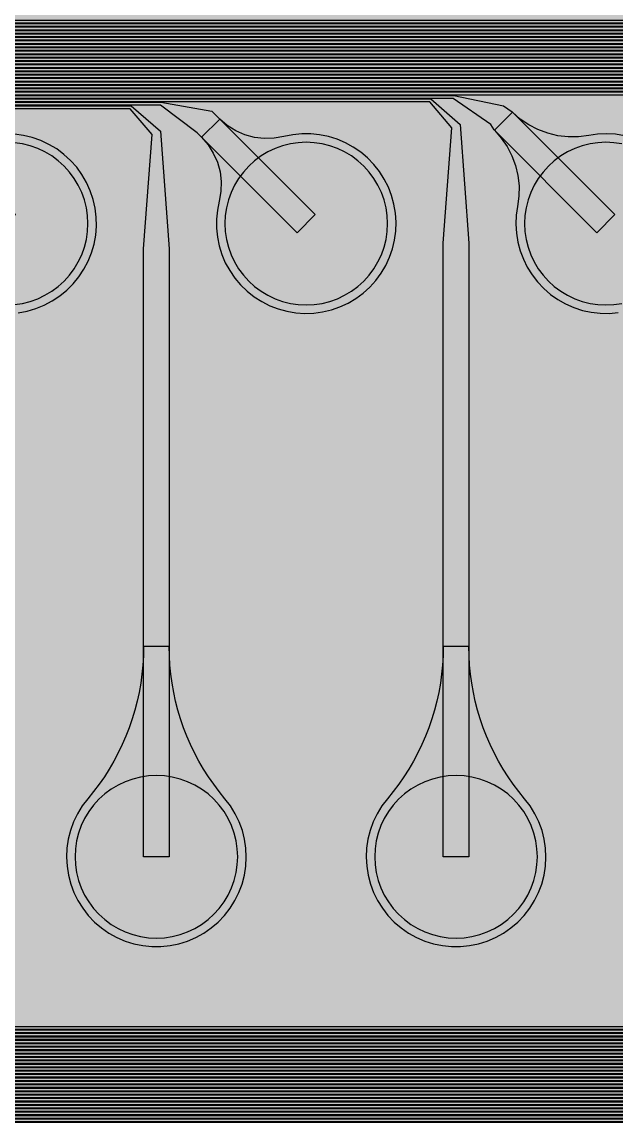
# Model space of a CAD drawing. Header units: metres. Extents: x -7231 to 10969, y -37556 to 1873.
# Drawn here: x -4701 to -4007, y -36084 to -34805 of the extents above; entities that cross this region are included whole.
import ezdxf

# ---------------------------------------------------------------- set-up
doc = ezdxf.new("R2010")
doc.units = ezdxf.units.M
for name, color, linetype in [('Metal1', 4, 'CONTINUOUS'), ('Metal2', 3, 'CONTINUOUS'), ('Polyimide', 7, 'CONTINUOUS'), ('Polyimide_Negative', 5, 'CONTINUOUS')]:
    doc.layers.add(name, color=color, linetype=linetype)

msp = doc.modelspace()

# ---------------------------------------------------------------- hatches: boundary and pattern name
at = {"layer": 'Polyimide'}
msp.add_hatch(color=7, dxfattribs=at).paths.add_polyline_path([(4065.7, -468), (4066.7, -502), (4068.5, -536), (4071.4, -570), (4075.5, -604), (4081, -638), (4088, -672), (4096.5, -706), (4106.6, -740), (4118.3, -774), (4131.6, -808), (4146.5, -842), (4162.9, -876), (4180.7, -910), (4199.8, -944), (4220.2, -978), (4241.7, -1012), (4264.2, -1046), (4287.5, -1080), (4311.5, -1114), (4336, -1148), (4360.9, -1182), (4385.9, -1216), (4410.9, -1250), (4435.7, -1284), (4460.2, -1318), (4484.2, -1352), (4507.5, -1385.9), (4530, -1419.9), (4551.5, -1453.9), (4571.9, -1487.9), (4591.1, -1521.9), (4608.9, -1555.9), (4625.3, -1589.9), (4640.1, -1623.9), (4653.4, -1657.9), (4665.1, -1691.9), (4675.2, -1725.9), (4683.7, -1759.9), (4690.7, -1793.9), (4696.2, -1827.9), (4700.3, -1861.9), (4703.2, -1895.9), (4705.1, -1929.9), (4706.1, -1963.9), (4706.4, -1997.9), (4706.5, -2031.9), (4706.5, -4793), (4710, -4838.4), (4720.2, -4882.7), (4737.1, -4925), (4760.1, -4964.2), (4788.9, -4999.5), (4822.6, -5030), (4860.5, -5055.1), (4901.8, -5074.2), (4901.8, -5074.2), (4970.7, -5105.2), (5034.7, -5145.3), (5092.8, -5193.5), (5143.8, -5249.2), (5186.9, -5311.2), (5221.2, -5378.4), (5246.2, -5449.7), (5261.4, -5523.7), (5266.5, -5599), (5261.4, -5674.3), (5246.2, -5748.3), (5221.2, -5819.6), (5186.9, -5886.8), (5143.8, -5948.8), (5092.8, -6004.5), (5034.7, -6052.7), (4970.7, -6092.8), (4901.8, -6123.8), (4860.5, -6142.9), (4822.6, -6168), (4788.9, -6198.5), (4760.1, -6233.8), (4737.1, -6273), (4720.2, -6315.3), (4710, -6359.6), (4706.5, -6405), (4706.5, -9221.5), (4710, -9266.9), (4720.2, -9311.2), (4737.1, -9353.5), (4760.1, -9392.7), (4788.9, -9428), (4822.6, -9458.5), (4860.5, -9483.6), (4901.8, -9502.7), (4970.7, -9533.7), (5034.7, -9573.8), (5092.8, -9622), (5143.8, -9677.7), (5186.9, -9739.7), (5221.2, -9806.9), (5246.2, -9878.2), (5261.4, -9952.2), (5266.5, -10027.5), (5261.4, -10102.8), (5246.2, -10176.8), (5221.2, -10248.1), (5186.9, -10315.3), (5143.8, -10377.3), (5092.8, -10433), (5034.7, -10481.2), (4970.7, -10521.3), (4901.8, -10552.3), (4860.5, -10571.4), (4822.6, -10596.5), (4788.9, -10627), (4760.1, -10662.3), (4737.1, -10701.5), (4720.2, -10743.8), (4710, -10788.1), (4706.5, -10833.5), (4706.5, -13650), (4710, -13695.4), (4720.2, -13739.7), (4737.1, -13782), (4760.1, -13821.2), (4788.9, -13856.5), (4822.6, -13887), (4860.5, -13912.1), (4901.8, -13931.2), (4970.7, -13962.2), (5034.7, -14002.2), (5092.8, -14050.5), (5143.8, -14106.2), (5186.9, -14168.2), (5221.2, -14235.4), (5246.2, -14306.7), (5261.4, -14380.7), (5266.5, -14456), (5261.4, -14531.3), (5246.2, -14605.3), (5221.2, -14676.5), (5186.9, -14743.8), (5143.8, -14805.8), (5092.8, -14861.5), (5034.7, -14909.7), (4970.7, -14949.8), (4901.8, -14980.8), (4860.5, -14999.9), (4822.6, -15025), (4788.9, -15055.5), (4760.1, -15090.8), (4737.1, -15130), (4720.2, -15172.3), (4710, -15216.6), (4706.5, -15262), (4706.5, -15456), (4720.9, -15750), (4764.1, -16041.3), (4835.7, -16326.8), (4934.9, -16604), (5060.7, -16870.2), (5212.1, -17122.7), (5387.5, -17359.2), (5585.2, -17577.3), (5803.3, -17775), (6039.8, -17950.4), (6292.3, -18101.8), (6558.4, -18227.6), (6835.6, -18326.8), (7121.2, -18398.3), (7412.4, -18441.5), (7706.5, -18456), (9969, -18456), (10047.4, -18459.8), (10125.1, -18471.4), (10201.2, -18490.4), (10275.2, -18516.9), (10346.1, -18550.5), (10413.5, -18590.8), (10476.5, -18637.6), (10534.7, -18690.3), (10587.4, -18748.5), (10634.2, -18811.5), (10674.5, -18878.9), (10708.1, -18949.8), (10734.6, -19023.8), (10753.6, -19099.9), (10765.2, -19177.6), (10769, -19256), (10769, -20895.8), (10730.2, -20951.4), (10694.6, -21009.1), (10662.2, -21068.6), (10633.2, -21129.9), (10607.6, -21192.7), (10585.5, -21256.7), (10566.9, -21322), (10552, -21388.1), (10540.8, -21455), (10533.4, -21522.3), (10529.6, -21590), (10529.6, -21657.8), (10533.4, -21725.5), (10540.8, -21792.9), (10552, -21859.7), (10566.9, -21925.9), (10585.5, -21991.1), (10607.6, -22055.2), (10633.2, -22117.9), (10662.2, -22179.2), (10694.6, -22238.7), (10730.2, -22296.4), (10769, -22352), (10769, -32454.2), (10728.7, -32510.5), (10691.7, -32568.9), (10658, -32629.3), (10627.8, -32691.6), (10601.2, -32755.4), (10578.2, -32820.7), (10558.9, -32887.1), (10543.4, -32954.5), (10531.8, -33022.7), (10524, -33091.4), (10520.1, -33160.5), (10520.1, -33229.7), (10524, -33298.8), (10531.8, -33367.5), (10543.4, -33435.7), (10558.9, -33503.1), (10578.2, -33569.5), (10601.2, -33634.8), (10627.8, -33698.6), (10658, -33760.8), (10691.7, -33821.3), (10728.7, -33879.7), (10769, -33936), (10769, -36556), (10765.2, -36634.4), (10753.6, -36712.1), (10734.6, -36788.2), (10708.1, -36862.1), (10674.5, -36933.1), (10634.2, -37000.5), (10587.4, -37063.5), (10534.7, -37121.7), (10476.5, -37174.4), (10413.5, -37221.2), (10346.1, -37261.5), (10275.2, -37295.1), (10201.2, -37321.6), (10125.1, -37340.6), (10047.4, -37352.1), (9969, -37356), (-6231, -37356), (-6309.4, -37352.1), (-6387.1, -37340.6), (-6463.2, -37321.6), (-6537.2, -37295.1), (-6608.1, -37261.5), (-6675.5, -37221.2), (-6738.5, -37174.4), (-6796.7, -37121.7), (-6849.4, -37063.5), (-6896.2, -37000.5), (-6936.5, -36933.1), (-6970.1, -36862.1), (-6996.6, -36788.2), (-7015.6, -36712.1), (-7027.2, -36634.4), (-7031, -36556), (-7031, -33936), (-6990.7, -33879.8), (-6953.7, -33821.3), (-6920, -33760.9), (-6889.8, -33698.6), (-6863.2, -33634.8), (-6840.2, -33569.5), (-6820.9, -33503.1), (-6805.4, -33435.7), (-6793.7, -33367.5), (-6785.9, -33298.8), (-6782, -33229.7), (-6782, -33160.5), (-6785.9, -33091.4), (-6793.7, -33022.7), (-6805.4, -32954.5), (-6820.9, -32887.1), (-6840.2, -32820.6), (-6863.2, -32755.4), (-6889.8, -32691.5), (-6920, -32629.3), (-6953.7, -32568.9), (-6990.7, -32510.4), (-7031, -32454.2), (-7031, -22364.8), (-6990.7, -22308.6), (-6953.7, -22250.1), (-6920, -22189.7), (-6889.8, -22127.5), (-6863.2, -22063.6), (-6840.2, -21998.4), (-6820.9, -21931.9), (-6805.4, -21864.5), (-6793.7, -21796.3), (-6785.9, -21727.6), (-6782, -21658.5), (-6782, -21589.3), (-6785.9, -21520.3), (-6793.7, -21451.5), (-6805.4, -21383.3), (-6820.9, -21315.9), (-6840.2, -21249.5), (-6863.2, -21184.2), (-6889.8, -21120.4), (-6920, -21058.1), (-6953.7, -20997.7), (-6990.7, -20939.3), (-7031, -20883), (-7031, -19256), (-7027.2, -19177.6), (-7015.6, -19099.9), (-6996.6, -19023.8), (-6970.1, -18949.8), (-6936.5, -18878.9), (-6896.2, -18811.5), (-6849.4, -18748.5), (-6796.7, -18690.3), (-6738.5, -18637.6), (-6675.5, -18590.8), (-6608.1, -18550.5), (-6537.2, -18516.9), (-6463.2, -18490.4), (-6387.1, -18471.4), (-6309.4, -18459.8), (-6231, -18456), (-3968.5, -18456), (-3674.4, -18441.5), (-3383.2, -18398.3), (-3097.6, -18326.8), (-2820.4, -18227.6), (-2554.3, -18101.8), (-2301.8, -17950.4), (-2065.3, -17775), (-1847.2, -17577.3), (-1649.5, -17359.2), (-1474.1, -17122.7), (-1322.7, -16870.2), (-1196.9, -16604), (-1097.7, -16326.8), (-1026.1, -16041.3), (-982.9, -15750), (-968.5, -15456), (-968.5, -15262), (-972, -15216.6), (-982.2, -15172.3), (-999.1, -15130), (-1022.1, -15090.8), (-1050.9, -15055.5), (-1084.6, -15025), (-1122.5, -14999.9), (-1163.8, -14980.8), (-1232.7, -14949.8), (-1296.7, -14909.7), (-1354.8, -14861.5), (-1405.8, -14805.8), (-1448.9, -14743.8), (-1483.2, -14676.5), (-1508.2, -14605.3), (-1523.4, -14531.3), (-1528.5, -14456), (-1523.4, -14380.7), (-1508.2, -14306.7), (-1483.2, -14235.4), (-1448.9, -14168.2), (-1405.8, -14106.2), (-1354.8, -14050.5), (-1296.7, -14002.2), (-1232.7, -13962.2), (-1163.8, -13931.2), (-1122.5, -13912.1), (-1084.6, -13887), (-1050.9, -13856.5), (-1022.1, -13821.2), (-999.1, -13782), (-982.2, -13739.7), (-972, -13695.4), (-968.5, -13650), (-968.5, -12309.6), (-972, -12264.3), (-982.2, -12219.9), (-999.1, -12177.7), (-1022.1, -12138.5), (-1050.9, -12103.2), (-1084.6, -12072.6), (-1122.5, -12047.5), (-1163.8, -12028.5), (-1232.7, -11997.4), (-1296.7, -11957.4), (-1354.8, -11909.1), (-1405.8, -11853.5), (-1448.9, -11791.5), (-1483.2, -11724.2), (-1508.2, -11653), (-1523.4, -11579), (-1528.5, -11503.7), (-1523.4, -11428.3), (-1508.2, -11354.4), (-1483.2, -11283.1), (-1448.9, -11215.9), (-1405.8, -11153.8), (-1354.8, -11098.2), (-1296.7, -11049.9), (-1232.7, -11009.9), (-1163.8, -10978.8), (-1122.5, -10959.8), (-1084.6, -10934.7), (-1050.9, -10904.1), (-1022.1, -10868.9), (-999.1, -10829.6), (-982.2, -10787.4), (-972, -10743), (-968.5, -10697.7), (-968.5, -9357.3), (-972, -9311.9), (-982.2, -9267.6), (-999.1, -9225.4), (-1022.1, -9186.1), (-1050.9, -9150.8), (-1084.6, -9120.3), (-1122.5, -9095.2), (-1163.8, -9076.2), (-1163.8, -9076.2), (-1232.7, -9045.1), (-1296.7, -9005.1), (-1354.8, -8956.8), (-1405.8, -8901.1), (-1448.9, -8839.1), (-1483.2, -8771.9), (-1508.2, -8700.6), (-1523.4, -8626.7), (-1528.5, -8551.3), (-1523.4, -8476), (-1508.2, -8402), (-1483.2, -8330.8), (-1448.9, -8263.5), (-1405.8, -8201.5), (-1354.8, -8145.9), (-1296.7, -8097.6), (-1232.7, -8057.6), (-1163.8, -8026.5), (-1163.8, -8026.5), (-1122.5, -8007.4), (-1084.6, -7982.4), (-1050.9, -7951.8), (-1022.1, -7916.5), (-999.1, -7877.3), (-982.2, -7835), (-972, -7790.7), (-968.5, -7745.4), (-968.5, -6405), (-972, -6359.6), (-982.2, -6315.3), (-999.1, -6273), (-1022.1, -6233.8), (-1050.9, -6198.5), (-1084.6, -6168), (-1122.5, -6142.9), (-1163.8, -6123.8), (-1163.8, -6123.8), (-1232.7, -6092.8), (-1296.7, -6052.7), (-1354.8, -6004.5), (-1405.8, -5948.8), (-1448.9, -5886.8), (-1483.2, -5819.6), (-1508.2, -5748.3), (-1523.4, -5674.3), (-1528.5, -5599), (-1523.4, -5523.7), (-1508.2, -5449.7), (-1483.2, -5378.4), (-1448.9, -5311.2), (-1405.8, -5249.2), (-1354.8, -5193.5), (-1296.7, -5145.3), (-1232.7, -5105.2), (-1163.8, -5074.2), (-1163.8, -5074.2), (-1122.5, -5055.1), (-1084.6, -5030), (-1050.9, -4999.5), (-1022.1, -4964.2), (-999.1, -4925), (-982.2, -4882.7), (-972, -4838.4), (-968.5, -4793), (-968.5, -2031.9), (-968.4, -1997.9), (-968.1, -1963.9), (-967.1, -1929.9), (-965.2, -1895.9), (-962.2, -1861.9), (-958, -1827.9), (-952.4, -1793.9), (-945.3, -1759.9), (-936.6, -1725.9), (-926.4, -1691.9), (-914.4, -1657.9), (-900.9, -1623.9), (-885.7, -1589.9), (-869.1, -1555.9), (-850.9, -1521.9), (-831.4, -1487.9), (-810.6, -1453.9), (-788.7, -1419.9), (-765.8, -1385.9), (-742.1, -1352), (-717.6, -1318), (-692.7, -1284), (-667.4, -1250), (-641.9, -1216), (-616.4, -1182), (-591.1, -1148), (-566.1, -1114), (-541.7, -1080), (-517.9, -1046), (-495, -1012), (-473.1, -978), (-452.4, -944), (-432.8, -910), (-414.7, -876), (-398, -842), (-382.9, -808), (-369.3, -774), (-357.4, -740), (-347.1, -706), (-338.4, -672), (-331.3, -638), (-325.7, -604), (-321.5, -570), (-318.6, -536), (-316.7, -502), (-315.7, -468), (-315.3, -434), (-315.2, -400), (-315.2, 401), (-315.2, 451), (-315.2, 1644), (-270.2, 1644), (-270, 1637.1), (-269.4, 1630.3), (-268.2, 1623.5), (-266.7, 1616.8), (-264.7, 1610.2), (-262.3, 1603.8), (-259.4, 1597.6), (-256.2, 1591.5), (-252.6, 1585.7), (-248.6, 1580.1), (-244.2, 1574.8), (-239.5, 1569.8), (-234.5, 1565.1), (-229.2, 1560.7), (-223.6, 1556.7), (-217.8, 1553.1), (-211.7, 1549.8), (-205.4, 1547), (-199, 1544.6), (-192.4, 1542.6), (-185.7, 1541), (-179, 1539.9), (-172.1, 1539.2), (-165.2, 1539), (-158.4, 1539.2), (-151.5, 1539.9), (-144.8, 1541), (-138.1, 1542.6), (-131.5, 1544.6), (-125.1, 1547), (-118.8, 1549.8), (-112.8, 1553.1), (-106.9, 1556.7), (-101.3, 1560.7), (-96, 1565.1), (-91, 1569.8), (-86.3, 1574.8), (-81.9, 1580.1), (-77.9, 1585.7), (-74.3, 1591.5), (-71.1, 1597.6), (-68.2, 1603.8), (-65.8, 1610.2), (-63.8, 1616.8), (-62.3, 1623.5), (-61.1, 1630.3), (-60.5, 1637.1), (-60.2, 1644), (1853, 1644), (1853, 1573), (3815.2, 1573), (3815.5, 1579.5), (3816.1, 1586.1), (3817.2, 1592.5), (3818.7, 1598.9), (3820.6, 1605.1), (3822.9, 1611.3), (3825.6, 1617.2), (3828.6, 1623), (3832.1, 1628.6), (3835.9, 1633.9), (3840.1, 1638.9), (3844.5, 1643.7), (3849.3, 1648.2), (3854.4, 1652.3), (3859.7, 1656.1), (3865.2, 1659.6), (3871, 1662.7), (3877, 1665.4), (3883.1, 1667.7), (3889.4, 1669.6), (3895.7, 1671.1), (3902.2, 1672.1), (3908.7, 1672.8), (3915.2, 1673), (3921.8, 1672.8), (3928.3, 1672.1), (3934.8, 1671.1), (3941.1, 1669.6), (3947.4, 1667.7), (3953.5, 1665.4), (3959.5, 1662.7), (3965.2, 1659.6), (3970.8, 1656.1), (3976.1, 1652.3), (3981.2, 1648.2), (3986, 1643.7), (3990.4, 1638.9), (3994.6, 1633.9), (3998.4, 1628.6), (4001.9, 1623), (4004.9, 1617.2), (4007.6, 1611.3), (4009.9, 1605.1), (4011.8, 1598.9), (4013.3, 1592.5), (4014.4, 1586.1), (4015, 1579.5), (4015.2, 1573), (4065.2, 1573), (4065.2, 451), (4065.2, 401), (4065.2, -400), (4065.3, -434), (4065.7, -468)])

# ---------------------------------------------------------------- linework, layer by layer
at = {"layer": 'Metal1'}
for points in [[(1728.7, -19211.9), (1728.7, -36063.7), (1697.7, -36094.7), (-5826.2, -36094.7), (-5857.2, -36063.7), (-5857.2, -34838.3), (-5826.2, -34807.2), (-372.8, -34807.2), (-338.9, -34837.1), (-328.5, -34993.5), (-328.5, -35781), (-358.5, -35781), (-358.5, -34993.5), (-348.1, -34840.9), (-374.2, -34810.8), (-5824.8, -34810.8), (-5853.7, -34839.7), (-5853.7, -36062.3), (-5824.8, -36091.2), (1696.3, -36091.2), (1725.2, -36062.3), (1725.2, -19211.9)], [(1720.7, -19211.9), (1720.7, -36055.7), (1689.7, -36086.7), (-5818.2, -36086.7), (-5849.2, -36055.7), (-5849.2, -34846.3), (-5818.2, -34815.2), (-722.8, -34815.2), (-688.9, -34845.1), (-678.5, -34999.9), (-678.5, -35781), (-708.5, -35781), (-708.5, -34999.9), (-698.1, -34848.9), (-724.2, -34818.8), (-5816.8, -34818.8), (-5845.7, -34847.7), (-5845.7, -36054.3), (-5816.8, -36083.2), (1688.3, -36083.2), (1717.2, -36054.3), (1717.2, -19211.9)], [(1712.7, -19211.9), (1712.7, -36047.7), (1681.7, -36078.7), (-5810.2, -36078.7), (-5841.2, -36047.7), (-5841.2, -34854.3), (-5810.2, -34823.2), (-1072.8, -34823.2), (-1038.8, -34853.1), (-1028.5, -35006.3), (-1028.5, -35781), (-1058.5, -35781), (-1058.5, -35006.3), (-1048.2, -34856.9), (-1074.2, -34826.8), (-5808.8, -34826.8), (-5837.7, -34855.7), (-5837.7, -36046.3), (-5808.8, -36075.2), (1680.3, -36075.2), (1709.2, -36046.3), (1709.2, -19211.9)], [(1704.7, -19211.9), (1704.7, -36039.7), (1673.7, -36070.7), (-5802.2, -36070.7), (-5833.2, -36039.7), (-5833.2, -34862.3), (-5802.2, -34831.2), (-1422.8, -34831.2), (-1388.8, -34861.1), (-1378.5, -35012.7), (-1378.5, -35781), (-1408.5, -35781), (-1408.5, -35012.7), (-1398.2, -34864.9), (-1424.2, -34834.8), (-5800.8, -34834.8), (-5829.7, -34863.7), (-5829.7, -36038.3), (-5800.8, -36067.2), (1672.3, -36067.2), (1701.2, -36038.3), (1701.2, -19211.9)], [(1696.7, -19211.9), (1696.7, -36031.7), (1665.7, -36062.7), (-5794.2, -36062.7), (-5825.2, -36031.7), (-5825.2, -34870.3), (-5794.2, -34839.2), (-1772.8, -34839.2), (-1738.8, -34869.1), (-1728.5, -35019.1), (-1728.5, -35781), (-1758.5, -35781), (-1758.5, -35019.1), (-1748.2, -34872.9), (-1774.2, -34842.8), (-5792.8, -34842.8), (-5821.7, -34871.7), (-5821.7, -36030.3), (-5792.8, -36059.2), (1664.3, -36059.2), (1693.2, -36030.3), (1693.2, -19211.9)], [(1688.7, -19211.9), (1688.7, -36023.7), (1657.7, -36054.7), (-5786.2, -36054.7), (-5817.2, -36023.7), (-5817.2, -34878.3), (-5786.2, -34847.2), (-2122.8, -34847.2), (-2088.8, -34877), (-2078.5, -35025.5), (-2078.5, -35781), (-2108.5, -35781), (-2108.5, -35025.5), (-2098.2, -34881), (-2124.2, -34850.8), (-5784.8, -34850.8), (-5813.7, -34879.7), (-5813.7, -36022.3), (-5784.8, -36051.2), (1656.3, -36051.2), (1685.2, -36022.3), (1685.2, -19211.9)], [(1680.7, -19211.9), (1680.7, -36015.7), (1649.7, -36046.7), (-5778.2, -36046.7), (-5809.2, -36015.7), (-5809.2, -34886.3), (-5778.2, -34855.2), (-2472.8, -34855.2), (-2438.7, -34885), (-2428.5, -35031.9), (-2428.5, -35781), (-2458.5, -35781), (-2458.5, -35031.9), (-2448.3, -34889), (-2474.2, -34858.8), (-5776.8, -34858.8), (-5805.7, -34887.7), (-5805.7, -36014.3), (-5776.8, -36043.2), (1648.3, -36043.2), (1677.2, -36014.3), (1677.2, -19211.9)], [(1672.7, -19211.9), (1672.7, -36007.7), (1641.7, -36038.7), (-5770.2, -36038.7), (-5801.2, -36007.7), (-5801.2, -34894.3), (-5770.2, -34863.2), (-2822.8, -34863.2), (-2788.7, -34893), (-2778.5, -35038.3), (-2778.5, -35781), (-2808.5, -35781), (-2808.5, -35038.3), (-2798.3, -34897), (-2824.2, -34866.8), (-5768.8, -34866.8), (-5797.7, -34895.7), (-5797.7, -36006.3), (-5768.8, -36035.2), (1640.3, -36035.2), (1669.2, -36006.3), (1669.2, -19211.9)], [(1664.7, -19211.9), (1664.7, -35999.7), (1633.7, -36030.7), (-5762.2, -36030.7), (-5793.2, -35999.7), (-5793.2, -34902.3), (-5762.2, -34871.2), (-3172.8, -34871.2), (-3138.7, -34901), (-3128.5, -35044.7), (-3128.5, -35781), (-3158.5, -35781), (-3158.5, -35044.7), (-3148.3, -34905), (-3174.2, -34874.8), (-5760.8, -34874.8), (-5789.7, -34903.7), (-5789.7, -35998.3), (-5760.8, -36027.2), (1632.3, -36027.2), (1661.2, -35998.3), (1661.2, -19211.9)], [(1656.7, -19211.9), (1656.7, -35991.7), (1625.7, -36022.7), (-5754.2, -36022.7), (-5785.2, -35991.7), (-5785.2, -34910.3), (-5754.2, -34879.2), (-3522.8, -34879.2), (-3488.7, -34909), (-3478.5, -35051.1), (-3478.5, -35781), (-3508.5, -35781), (-3508.5, -35051.1), (-3498.3, -34913), (-3524.2, -34882.8), (-5752.8, -34882.8), (-5781.7, -34911.7), (-5781.7, -35990.3), (-5752.8, -36019.2), (1624.3, -36019.2), (1653.2, -35990.3), (1653.2, -19211.9)], [(1648.7, -19211.9), (1648.7, -35983.7), (1617.7, -36014.7), (-5746.2, -36014.7), (-5777.2, -35983.7), (-5777.2, -34918.3), (-5746.2, -34887.2), (-3872.8, -34887.2), (-3838.6, -34917), (-3828.5, -35057.5), (-3828.5, -35781), (-3858.5, -35781), (-3858.5, -35057.5), (-3848.4, -34921), (-3874.2, -34890.8), (-5744.8, -34890.8), (-5773.7, -34919.7), (-5773.7, -35982.3), (-5744.8, -36011.2), (1616.3, -36011.2), (1645.2, -35982.3), (1645.2, -19211.9)], [(1640.7, -19211.9), (1640.7, -35975.7), (1609.7, -36006.7), (-5738.2, -36006.7), (-5769.2, -35975.7), (-5769.2, -34926.3), (-5738.2, -34895.2), (-4222.8, -34895.2), (-4188.6, -34925), (-4178.5, -35063.9), (-4178.5, -35781), (-4208.5, -35781), (-4208.5, -35063.9), (-4198.4, -34929), (-4224.2, -34898.8), (-5736.8, -34898.8), (-5765.7, -34927.7), (-5765.7, -35974.3), (-5736.8, -36003.2), (1608.3, -36003.2), (1637.2, -35974.3), (1637.2, -19211.9)], [(1632.7, -19211.9), (1632.7, -35967.7), (1601.7, -35998.7), (-5730.2, -35998.7), (-5761.2, -35967.7), (-5761.2, -34934.3), (-5730.2, -34903.2), (-4572.8, -34903.2), (-4538.6, -34933), (-4528.5, -35070.3), (-4528.5, -35781), (-4558.5, -35781), (-4558.5, -35070.3), (-4548.4, -34937), (-4574.2, -34906.8), (-5728.8, -34906.8), (-5757.7, -34935.7), (-5757.7, -35966.3), (-5728.8, -35995.2), (1600.3, -35995.2), (1629.2, -35966.3), (1629.2, -19211.9)], [(1624.7, -19211.9), (1624.7, -35959.7), (1593.7, -35990.7), (-5722.2, -35990.7), (-5753.2, -35959.7), (-5753.2, -34942.3), (-5722.2, -34911.2), (-4922.8, -34911.2), (-4888.6, -34941), (-4878.5, -35076.7), (-4878.5, -35781), (-4908.5, -35781), (-4908.5, -35076.7), (-4898.4, -34945), (-4924.2, -34914.8), (-5720.8, -34914.8), (-5749.7, -34943.7), (-5749.7, -35958.3), (-5720.8, -35987.2), (1592.3, -35987.2), (1621.2, -35958.3), (1621.2, -19211.9)], [(1616.7, -19211.9), (1616.7, -35951.7), (1585.7, -35982.7), (-5714.2, -35982.7), (-5745.2, -35951.7), (-5745.2, -34950.3), (-5714.2, -34919.2), (-5272.8, -34919.2), (-5238.5, -34948.9), (-5228.5, -35083.1), (-5228.5, -35781), (-5258.5, -35781), (-5258.5, -35083.1), (-5248.5, -34953.1), (-5274.2, -34922.8), (-5712.8, -34922.8), (-5741.7, -34951.7), (-5741.7, -35950.3), (-5712.8, -35979.2), (1584.3, -35979.2), (1613.2, -35950.3), (1613.2, -19211.9)]]:
    msp.add_lwpolyline(points, dxfattribs=at)
for points in [[(-4558.5, -35535.4), (-4558.7, -35546.2), (-4559.3, -35556.9), (-4560.4, -35567.6), (-4561.8, -35578.2), (-4563.7, -35588.8), (-4566, -35599.3), (-4568.7, -35609.6), (-4571.8, -35619.9), (-4575.3, -35630.1), (-4579.2, -35640.1), (-4583.5, -35649.9), (-4588.1, -35659.6), (-4593.2, -35669.1), (-4598.6, -35678.4), (-4604.3, -35687.4), (-4610.4, -35696.2), (-4616.9, -35704.8), (-4623.6, -35713.1), (-4630.1, -35721.6), (-4635.6, -35730.6), (-4640.2, -35740.2), (-4643.9, -35750.1), (-4646.5, -35760.4), (-4648, -35770.9), (-4648.5, -35781.5), (-4647.9, -35792.1), (-4646.3, -35802.6), (-4643.6, -35812.8), (-4639.8, -35822.7), (-4635.1, -35832.2), (-4629.5, -35841.2), (-4623, -35849.6), (-4615.7, -35857.3), (-4607.6, -35864.2), (-4598.9, -35870.2), (-4589.6, -35875.3), (-4579.9, -35879.5), (-4569.7, -35882.7), (-4559.4, -35884.8), (-4548.8, -35885.9), (-4538.2, -35885.9), (-4527.6, -35884.8), (-4517.3, -35882.7), (-4507.1, -35879.5), (-4497.4, -35875.3), (-4488.1, -35870.2), (-4479.4, -35864.2), (-4471.3, -35857.3), (-4464, -35849.6), (-4457.5, -35841.2), (-4451.9, -35832.2), (-4447.2, -35822.7), (-4443.4, -35812.8), (-4440.7, -35802.6), (-4439.1, -35792.1), (-4438.5, -35781.5), (-4439, -35770.9), (-4440.5, -35760.4), (-4443.1, -35750.1), (-4446.8, -35740.2), (-4451.4, -35730.6), (-4456.9, -35721.6), (-4463.4, -35713.1), (-4470.1, -35704.8), (-4476.6, -35696.2), (-4482.7, -35687.4), (-4488.4, -35678.4), (-4493.8, -35669.1), (-4498.9, -35659.6), (-4503.5, -35649.9), (-4507.8, -35640.1), (-4511.7, -35630.1), (-4515.2, -35619.9), (-4518.3, -35609.6), (-4521, -35599.3), (-4523.3, -35588.8), (-4525.2, -35578.2), (-4526.6, -35567.6), (-4527.7, -35556.9), (-4528.3, -35546.2), (-4528.5, -35535.4), (-4558.5, -35535.4)], [(-4208.5, -35535.4), (-4208.7, -35546.2), (-4209.3, -35556.9), (-4210.4, -35567.6), (-4211.8, -35578.2), (-4213.7, -35588.8), (-4216, -35599.3), (-4218.7, -35609.6), (-4221.8, -35619.9), (-4225.3, -35630.1), (-4229.2, -35640.1), (-4233.5, -35649.9), (-4238.1, -35659.6), (-4243.2, -35669.1), (-4248.6, -35678.4), (-4254.3, -35687.4), (-4260.4, -35696.2), (-4266.9, -35704.8), (-4273.6, -35713.1), (-4280.1, -35721.6), (-4285.6, -35730.6), (-4290.2, -35740.2), (-4293.9, -35750.1), (-4296.5, -35760.4), (-4298, -35770.9), (-4298.5, -35781.5), (-4297.9, -35792.1), (-4296.3, -35802.6), (-4293.6, -35812.8), (-4289.8, -35822.7), (-4285.1, -35832.2), (-4279.5, -35841.2), (-4273, -35849.6), (-4265.7, -35857.3), (-4257.6, -35864.2), (-4248.9, -35870.2), (-4239.6, -35875.3), (-4229.9, -35879.5), (-4219.7, -35882.7), (-4209.4, -35884.8), (-4198.8, -35885.9), (-4188.2, -35885.9), (-4177.6, -35884.8), (-4167.3, -35882.7), (-4157.1, -35879.5), (-4147.4, -35875.3), (-4138.1, -35870.2), (-4129.4, -35864.2), (-4121.3, -35857.3), (-4114, -35849.6), (-4107.5, -35841.2), (-4101.9, -35832.2), (-4097.2, -35822.7), (-4093.4, -35812.8), (-4090.7, -35802.6), (-4089.1, -35792.1), (-4088.5, -35781.5), (-4089, -35770.9), (-4090.5, -35760.4), (-4093.1, -35750.1), (-4096.8, -35740.2), (-4101.4, -35730.6), (-4106.9, -35721.6), (-4113.4, -35713.1), (-4120.1, -35704.8), (-4126.6, -35696.2), (-4132.7, -35687.4), (-4138.4, -35678.4), (-4143.8, -35669.1), (-4148.9, -35659.6), (-4153.5, -35649.9), (-4157.8, -35640.1), (-4161.7, -35630.1), (-4165.2, -35619.9), (-4168.3, -35609.6), (-4171, -35599.3), (-4173.3, -35588.8), (-4175.2, -35578.2), (-4176.6, -35567.6), (-4177.7, -35556.9), (-4178.3, -35546.2), (-4178.5, -35535.4), (-4208.5, -35535.4)]]:
    msp.add_lwpolyline(points, close=True, dxfattribs=at)
at = {"layer": 'Metal2'}
for points in [[(1732.7, -19211.9), (1732.7, -36067.7), (1701.7, -36098.7), (-5830.2, -36098.7), (-5861.2, -36067.7), (-5861.2, -34834.3), (-5830.2, -34803.2), (-339.3, -34803.2), (-289.1, -34825.4), (-242.8, -34887.7), (-155.6, -35033.3), (-181.4, -35048.7), (-268.5, -34903.1), (-299.5, -34836.1), (-340.2, -34806.8), (-5828.8, -34806.8), (-5857.7, -34835.7), (-5857.7, -36066.3), (-5828.8, -36095.2), (1700.3, -36095.2), (1729.2, -36066.3), (1729.2, -19211.9)], [(1724.7, -19211.9), (1724.7, -36059.7), (1693.7, -36090.7), (-5822.2, -36090.7), (-5853.2, -36059.7), (-5853.2, -34842.3), (-5822.2, -34811.2), (-689.3, -34811.2), (-638.6, -34832.9), (-595.1, -34888.8), (-505.7, -35033.1), (-531.3, -35048.9), (-620.6, -34904.6), (-649.3, -34844.1), (-690.2, -34814.8), (-5820.8, -34814.8), (-5849.7, -34843.7), (-5849.7, -36058.3), (-5820.8, -36087.2), (1692.3, -36087.2), (1721.2, -36058.3), (1721.2, -19211.9)], [(1716.7, -19211.9), (1716.7, -36051.7), (1685.7, -36082.7), (-5814.2, -36082.7), (-5845.2, -36051.7), (-5845.2, -34850.3), (-5814.2, -34819.2), (-1039.3, -34819.2), (-988, -34840.3), (-947.5, -34890.1), (-855.9, -35032.9), (-881.1, -35049.1), (-972.8, -34906.3), (-999, -34852.2), (-1040.2, -34822.8), (-5812.8, -34822.8), (-5841.7, -34851.7), (-5841.7, -36050.3), (-5812.8, -36079.2), (1684.3, -36079.2), (1713.2, -36050.3), (1713.2, -19211.9)], [(1708.7, -19211.9), (1708.7, -36043.7), (1677.7, -36074.7), (-5806.2, -36074.7), (-5837.2, -36043.7), (-5837.2, -34858.3), (-5806.2, -34827.2), (-1389.3, -34827.2), (-1337.4, -34847.7), (-1300.1, -34891.4), (-1206, -35032.7), (-1231, -35049.3), (-1325.1, -34908.1), (-1348.8, -34860.3), (-1390.2, -34830.8), (-5804.8, -34830.8), (-5833.7, -34859.7), (-5833.7, -36042.3), (-5804.8, -36071.2), (1676.3, -36071.2), (1705.2, -36042.3), (1705.2, -19211.9)], [(1700.7, -19211.9), (1700.7, -36035.7), (1669.7, -36066.7), (-5798.2, -36066.7), (-5829.2, -36035.7), (-5829.2, -34866.3), (-5798.2, -34835.2), (-1739.3, -34835.2), (-1686.7, -34855), (-1652.8, -34892.9), (-1556.2, -35032.5), (-1580.8, -35049.5), (-1677.4, -34910), (-1698.6, -34868.4), (-1740.1, -34838.7), (-5796.8, -34838.7), (-5825.7, -34867.7), (-5825.7, -36034.3), (-5796.8, -36063.2), (1668.3, -36063.2), (1697.2, -36034.3), (1697.2, -19211.9)], [(1692.7, -19211.9), (1692.7, -36027.7), (1661.7, -36058.7), (-5790.2, -36058.7), (-5821.2, -36027.7), (-5821.2, -34874.3), (-5790.2, -34843.2), (-2089.3, -34843.2), (-2036, -34862.2), (-2005.5, -34894.5), (-1906.3, -35032.2), (-1930.7, -35049.8), (-2029.9, -34912.1), (-2048.3, -34876.5), (-2090.1, -34846.8), (-5788.8, -34846.8), (-5817.7, -34875.7), (-5817.7, -36026.3), (-5788.8, -36055.2), (1660.3, -36055.2), (1689.2, -36026.3), (1689.2, -19211.9)], [(1684.7, -19211.9), (1684.7, -36019.7), (1653.7, -36050.7), (-5782.2, -36050.7), (-5813.2, -36019.7), (-5813.2, -34882.3), (-5782.2, -34851.2), (-2439.3, -34851.2), (-2385.3, -34869.3), (-2358.4, -34896.3), (-2256.5, -35032), (-2280.5, -35050), (-2382.4, -34914.3), (-2398.1, -34884.7), (-2440.1, -34854.8), (-5780.8, -34854.8), (-5809.7, -34883.7), (-5809.7, -36018.3), (-5780.8, -36047.2), (1652.3, -36047.2), (1681.2, -36018.3), (1681.2, -19211.9)], [(1676.7, -19211.9), (1676.7, -36011.7), (1645.7, -36042.7), (-5774.2, -36042.7), (-5805.2, -36011.7), (-5805.2, -34890.3), (-5774.2, -34859.2), (-2789.3, -34859.2), (-2734.5, -34876.3), (-2711.4, -34898.2), (-2606.7, -35031.7), (-2630.3, -35050.3), (-2735.1, -34916.7), (-2747.9, -34892.9), (-2790.1, -34862.8), (-5772.8, -34862.8), (-5801.7, -34891.7), (-5801.7, -36010.3), (-5772.8, -36039.2), (1644.3, -36039.2), (1673.2, -36010.3), (1673.2, -19211.9)], [(1668.7, -19211.9), (1668.7, -36003.7), (1637.7, -36034.7), (-5766.2, -36034.7), (-5797.2, -36003.7), (-5797.2, -34898.3), (-5766.2, -34867.2), (-3170.2, -34867.2), (-3114.1, -34882.4), (-3077.9, -34910.4), (-2957.9, -35030.4), (-2979.1, -35051.6), (-3099.1, -34931.6), (-3124.5, -34898), (-3170.8, -34870.8), (-5764.8, -34870.8), (-5793.7, -34899.7), (-5793.7, -36002.3), (-5764.8, -36031.2), (1636.3, -36031.2), (1665.2, -36002.3), (1665.2, -19211.9)], [(1660.7, -19211.9), (1660.7, -35995.7), (1629.7, -36026.7), (-5758.2, -36026.7), (-5789.2, -35995.7), (-5789.2, -34906.3), (-5758.2, -34875.2), (-3512.2, -34875.2), (-3455.5, -34889.6), (-3427.9, -34910.4), (-3307.9, -35030.4), (-3329.1, -35051.6), (-3449.1, -34931.6), (-3467, -34906.8), (-3512.8, -34878.8), (-5756.8, -34878.8), (-5785.7, -34907.7), (-5785.7, -35994.3), (-5756.8, -36023.2), (1628.3, -36023.2), (1657.2, -35994.3), (1657.2, -19211.9)], [(1652.7, -19211.9), (1652.7, -35987.7), (1621.7, -36018.7), (-5750.2, -36018.7), (-5781.2, -35987.7), (-5781.2, -34914.3), (-5750.2, -34883.2), (-3854.2, -34883.2), (-3796.8, -34896.6), (-3777.9, -34910.4), (-3657.9, -35030.4), (-3679.1, -35051.6), (-3799.1, -34931.6), (-3809.7, -34915.9), (-3854.8, -34886.8), (-5748.8, -34886.8), (-5777.7, -34915.7), (-5777.7, -35986.3), (-5748.8, -36015.2), (1620.3, -36015.2), (1649.2, -35986.3), (1649.2, -19211.9)], [(1644.7, -19211.9), (1644.7, -35979.7), (1613.7, -36010.7), (-5742.2, -36010.7), (-5773.2, -35979.7), (-5773.2, -34922.3), (-5742.2, -34891.2), (-4196.2, -34891.2), (-4137.9, -34903.2), (-4127.9, -34910.4), (-4007.9, -35030.4), (-4029.1, -35051.6), (-4149.1, -34931.6), (-4152.7, -34925.3), (-4196.8, -34894.8), (-5740.8, -34894.8), (-5769.7, -34923.7), (-5769.7, -35978.3), (-5740.8, -36007.2), (1612.3, -36007.2), (1641.2, -35978.3), (1641.2, -19211.9)], [(1636.7, -19211.9), (1636.7, -35971.7), (1605.7, -36002.7), (-5734.2, -36002.7), (-5765.2, -35971.7), (-5765.2, -34930.3), (-5734.2, -34899.2), (-4538.2, -34899.2), (-4478.8, -34909.5), (-4357.9, -35030.4), (-4379.1, -35051.6), (-4495.8, -34934.9), (-4538.8, -34902.7), (-5732.8, -34902.7), (-5761.7, -34931.7), (-5761.7, -35970.3), (-5732.8, -35999.2), (1604.3, -35999.2), (1633.2, -35970.3), (1633.2, -19211.9)], [(1628.7, -19211.9), (1628.7, -35963.7), (1597.7, -35994.7), (-5726.2, -35994.7), (-5757.2, -35963.7), (-5757.2, -34938.3), (-5726.2, -34907.2), (-4880.2, -34907.2), (-4820.8, -34917.5), (-4707.9, -35030.4), (-4729.1, -35051.6), (-4837.8, -34942.9), (-4880.8, -34910.8), (-5724.8, -34910.8), (-5753.7, -34939.7), (-5753.7, -35962.3), (-5724.8, -35991.2), (1596.3, -35991.2), (1625.2, -35962.3), (1625.2, -19211.9)], [(1620.7, -19211.9), (1620.7, -35955.7), (1589.7, -35986.7), (-5718.2, -35986.7), (-5749.2, -35955.7), (-5749.2, -34946.3), (-5718.2, -34915.2), (-5222.2, -34915.2), (-5162.8, -34925.5), (-5057.9, -35030.4), (-5079.1, -35051.6), (-5179.8, -34950.9), (-5222.8, -34918.8), (-5716.8, -34918.8), (-5745.7, -34947.7), (-5745.7, -35954.3), (-5716.8, -35983.2), (1588.3, -35983.2), (1617.2, -35954.3), (1617.2, -19211.9)], [(-3996.9, -34938.3), (-4007.2, -34936.6), (-4017.7, -34936), (-4028.2, -34936.4), (-4038.6, -34937.9), (-4050.6, -34939.5), (-4062.7, -34939.6), (-4074.7, -34938.3), (-4086.4, -34935.4), (-4097.8, -34931.2), (-4108.5, -34925.6), (-4118.5, -34918.8), (-4127.5, -34910.8), (-4148.7, -34932), (-4148.7, -34932), (-4140.7, -34941), (-4133.9, -34951), (-4128.3, -34961.7), (-4124.1, -34973.1), (-4121.2, -34984.8), (-4119.9, -34996.8), (-4120, -35008.9), (-4121.6, -35020.9), (-4123.1, -35031.3), (-4123.5, -35041.8), (-4122.9, -35052.3), (-4121.2, -35062.6), (-4118.6, -35072.8), (-4114.9, -35082.6), (-4110.3, -35092), (-4104.7, -35100.9), (-4098.3, -35109.2), (-4091.1, -35116.8), (-4083.2, -35123.7), (-4074.6, -35129.7), (-4065.5, -35134.9), (-4055.9, -35139.1), (-4045.9, -35142.4), (-4035.6, -35144.6), (-4025.2, -35145.8), (-4014.7, -35145.9), (-4004.3, -35145)], [(-4704.9, -35145.1), (-4694.5, -35143.2), (-4684.3, -35140.3), (-4674.5, -35136.3), (-4665.1, -35131.4), (-4656.3, -35125.6), (-4648.1, -35118.9), (-4640.6, -35111.4), (-4633.9, -35103.2), (-4628.1, -35094.4), (-4623.2, -35085), (-4619.2, -35075.2), (-4616.3, -35065), (-4614.4, -35054.6), (-4613.5, -35044.1), (-4613.8, -35033.5), (-4615.1, -35023), (-4617.4, -35012.7), (-4620.8, -35002.6), (-4625.1, -34993), (-4630.4, -34983.8), (-4636.6, -34975.2), (-4643.7, -34967.3), (-4651.5, -34960.2), (-4659.9, -34953.8), (-4669, -34948.4), (-4678.6, -34943.9), (-4688.6, -34940.4), (-4698.9, -34937.9), (-4709.3, -34936.4)]]:
    msp.add_lwpolyline(points, dxfattribs=at)
msp.add_lwpolyline([(-4490.7, -34940), (-4483.2, -34948.8), (-4477, -34958.6), (-4472.3, -34969.2), (-4469.2, -34980.4), (-4467.8, -34991.9), (-4468.2, -35003.5), (-4470.2, -35014.9), (-4472.3, -35025.3), (-4473.4, -35035.7), (-4473.4, -35046.2), (-4472.3, -35056.7), (-4470.2, -35067), (-4467.1, -35077.1), (-4463, -35086.8), (-4457.9, -35096), (-4452, -35104.7), (-4445.2, -35112.7), (-4437.6, -35120), (-4429.4, -35126.6), (-4420.5, -35132.2), (-4411.1, -35137), (-4401.3, -35140.7), (-4391.1, -35143.5), (-4380.8, -35145.3), (-4370.3, -35146), (-4359.7, -35145.6), (-4349.3, -35144.2), (-4339.1, -35141.8), (-4329.1, -35138.3), (-4319.6, -35133.9), (-4310.5, -35128.5), (-4302.1, -35122.3), (-4294.3, -35115.2), (-4287.2, -35107.4), (-4281, -35099), (-4275.6, -35089.9), (-4271.2, -35080.4), (-4267.7, -35070.4), (-4265.3, -35060.2), (-4263.9, -35049.8), (-4263.5, -35039.2), (-4264.2, -35028.7), (-4266, -35018.4), (-4268.8, -35008.2), (-4272.5, -34998.4), (-4277.3, -34989), (-4282.9, -34980.1), (-4289.5, -34971.9), (-4296.8, -34964.3), (-4304.8, -34957.5), (-4313.5, -34951.6), (-4322.7, -34946.5), (-4332.4, -34942.4), (-4342.5, -34939.3), (-4352.8, -34937.2), (-4363.3, -34936.1), (-4373.8, -34936.1), (-4384.2, -34937.2), (-4394.6, -34939.3), (-4406, -34941.3), (-4417.6, -34941.7), (-4429.1, -34940.3), (-4440.3, -34937.2), (-4450.9, -34932.5), (-4460.7, -34926.3), (-4469.5, -34918.8), (-4490.7, -34940)], close=True, dxfattribs=at)
at = {"layer": 'Polyimide_Negative'}
for points in [[(-4709.2, -35135.5), (-4700, -35134.2), (-4690.9, -35131.9), (-4682.1, -35128.8), (-4673.7, -35124.8), (-4665.7, -35120), (-4658.2, -35114.4), (-4651.3, -35108.2), (-4645.1, -35101.3), (-4639.5, -35093.8), (-4634.7, -35085.8), (-4630.7, -35077.4), (-4627.6, -35068.6), (-4625.3, -35059.5), (-4624, -35050.3), (-4623.5, -35041), (-4623.5, -35041), (-4624, -35031.7), (-4625.3, -35022.5), (-4627.6, -35013.4), (-4630.7, -35004.6), (-4634.7, -34996.2), (-4639.5, -34988.2), (-4645.1, -34980.7), (-4651.3, -34973.8), (-4658.2, -34967.6), (-4665.7, -34962), (-4673.7, -34957.2), (-4682.1, -34953.2), (-4690.9, -34950.1), (-4700, -34947.8), (-4709.2, -34946.5)], [(-4000, -34947.8), (-4009.2, -34946.5), (-4018.5, -34946), (-4027.8, -34946.5), (-4037, -34947.8), (-4046.1, -34950.1), (-4054.9, -34953.2), (-4063.3, -34957.2), (-4071.3, -34962), (-4078.8, -34967.6), (-4085.7, -34973.8), (-4091.9, -34980.7), (-4097.5, -34988.2), (-4102.3, -34996.2), (-4106.3, -35004.6), (-4109.4, -35013.4), (-4111.7, -35022.5), (-4113, -35031.7), (-4113.5, -35041), (-4113, -35050.3), (-4111.7, -35059.5), (-4109.4, -35068.6), (-4106.3, -35077.4), (-4102.3, -35085.8), (-4097.5, -35093.8), (-4091.9, -35101.3), (-4085.7, -35108.2), (-4078.8, -35114.4), (-4071.3, -35120), (-4063.3, -35124.8), (-4054.9, -35128.8), (-4046.1, -35131.9), (-4037, -35134.2), (-4027.8, -35135.5), (-4018.5, -35136), (-4009.2, -35135.5), (-4000, -35134.2)]]:
    msp.add_lwpolyline(points, dxfattribs=at)
for points in [[(-4273.5, -35041), (-4274, -35031.7), (-4275.3, -35022.5), (-4277.6, -35013.4), (-4280.7, -35004.6), (-4284.7, -34996.2), (-4289.5, -34988.2), (-4295.1, -34980.7), (-4301.3, -34973.8), (-4308.2, -34967.6), (-4315.7, -34962), (-4323.7, -34957.2), (-4332.1, -34953.2), (-4340.9, -34950.1), (-4350, -34947.8), (-4359.2, -34946.5), (-4368.5, -34946), (-4377.8, -34946.5), (-4387, -34947.8), (-4396.1, -34950.1), (-4404.9, -34953.2), (-4413.3, -34957.2), (-4421.3, -34962), (-4428.8, -34967.6), (-4435.7, -34973.8), (-4441.9, -34980.7), (-4447.5, -34988.2), (-4452.3, -34996.2), (-4456.3, -35004.6), (-4459.4, -35013.4), (-4461.7, -35022.5), (-4463, -35031.7), (-4463.5, -35041), (-4463, -35050.3), (-4461.7, -35059.5), (-4459.4, -35068.6), (-4456.3, -35077.4), (-4452.3, -35085.8), (-4447.5, -35093.8), (-4441.9, -35101.3), (-4435.7, -35108.2), (-4428.8, -35114.4), (-4421.3, -35120), (-4413.3, -35124.8), (-4404.9, -35128.8), (-4396.1, -35131.9), (-4387, -35134.2), (-4377.8, -35135.5), (-4368.5, -35136), (-4359.2, -35135.5), (-4350, -35134.2), (-4340.9, -35131.9), (-4332.1, -35128.8), (-4323.7, -35124.8), (-4315.7, -35120), (-4308.2, -35114.4), (-4301.3, -35108.2), (-4295.1, -35101.3), (-4289.5, -35093.8), (-4284.7, -35085.8), (-4280.7, -35077.4), (-4277.6, -35068.6), (-4275.3, -35059.5), (-4274, -35050.3), (-4273.5, -35041)], [(-4448.5, -35781), (-4449, -35771.7), (-4450.3, -35762.5), (-4452.6, -35753.4), (-4455.7, -35744.6), (-4459.7, -35736.2), (-4464.5, -35728.2), (-4470.1, -35720.7), (-4476.3, -35713.8), (-4483.2, -35707.6), (-4490.7, -35702), (-4498.7, -35697.2), (-4507.1, -35693.2), (-4515.9, -35690.1), (-4525, -35687.8), (-4534.2, -35686.5), (-4543.5, -35686), (-4552.8, -35686.5), (-4562, -35687.8), (-4571.1, -35690.1), (-4579.9, -35693.2), (-4588.3, -35697.2), (-4596.3, -35702), (-4603.8, -35707.6), (-4610.7, -35713.8), (-4616.9, -35720.7), (-4622.5, -35728.2), (-4627.3, -35736.2), (-4631.3, -35744.6), (-4634.4, -35753.4), (-4636.7, -35762.5), (-4638, -35771.7), (-4638.5, -35781), (-4638, -35790.3), (-4636.7, -35799.5), (-4634.4, -35808.6), (-4631.3, -35817.4), (-4627.3, -35825.8), (-4622.5, -35833.8), (-4616.9, -35841.3), (-4610.7, -35848.2), (-4603.8, -35854.4), (-4596.3, -35860), (-4588.3, -35864.8), (-4579.9, -35868.8), (-4571.1, -35871.9), (-4562, -35874.2), (-4552.8, -35875.5), (-4543.5, -35876), (-4534.2, -35875.5), (-4525, -35874.2), (-4515.9, -35871.9), (-4507.1, -35868.8), (-4498.7, -35864.8), (-4490.7, -35860), (-4483.2, -35854.4), (-4476.3, -35848.2), (-4470.1, -35841.3), (-4464.5, -35833.8), (-4459.7, -35825.8), (-4455.7, -35817.4), (-4452.6, -35808.6), (-4450.3, -35799.5), (-4449, -35790.3), (-4448.5, -35781)], [(-4098.5, -35781), (-4099, -35771.7), (-4100.3, -35762.5), (-4102.6, -35753.4), (-4105.7, -35744.6), (-4109.7, -35736.2), (-4114.5, -35728.2), (-4120.1, -35720.7), (-4126.3, -35713.8), (-4133.2, -35707.6), (-4140.7, -35702), (-4148.7, -35697.2), (-4157.1, -35693.2), (-4165.9, -35690.1), (-4175, -35687.8), (-4184.2, -35686.5), (-4193.5, -35686), (-4202.8, -35686.5), (-4212, -35687.8), (-4221.1, -35690.1), (-4229.9, -35693.2), (-4238.3, -35697.2), (-4246.3, -35702), (-4253.8, -35707.6), (-4260.7, -35713.8), (-4266.9, -35720.7), (-4272.5, -35728.2), (-4277.3, -35736.2), (-4281.3, -35744.6), (-4284.4, -35753.4), (-4286.7, -35762.5), (-4288, -35771.7), (-4288.5, -35781), (-4288, -35790.3), (-4286.7, -35799.5), (-4284.4, -35808.6), (-4281.3, -35817.4), (-4277.3, -35825.8), (-4272.5, -35833.8), (-4266.9, -35841.3), (-4260.7, -35848.2), (-4253.8, -35854.4), (-4246.3, -35860), (-4238.3, -35864.8), (-4229.9, -35868.8), (-4221.1, -35871.9), (-4212, -35874.2), (-4202.8, -35875.5), (-4193.5, -35876), (-4184.2, -35875.5), (-4175, -35874.2), (-4165.9, -35871.9), (-4157.1, -35868.8), (-4148.7, -35864.8), (-4140.7, -35860), (-4133.2, -35854.4), (-4126.3, -35848.2), (-4120.1, -35841.3), (-4114.5, -35833.8), (-4109.7, -35825.8), (-4105.7, -35817.4), (-4102.6, -35808.6), (-4100.3, -35799.5), (-4099, -35790.3), (-4098.5, -35781)]]:
    msp.add_lwpolyline(points, close=True, dxfattribs=at)

doc.saveas('drawing.dxf')
